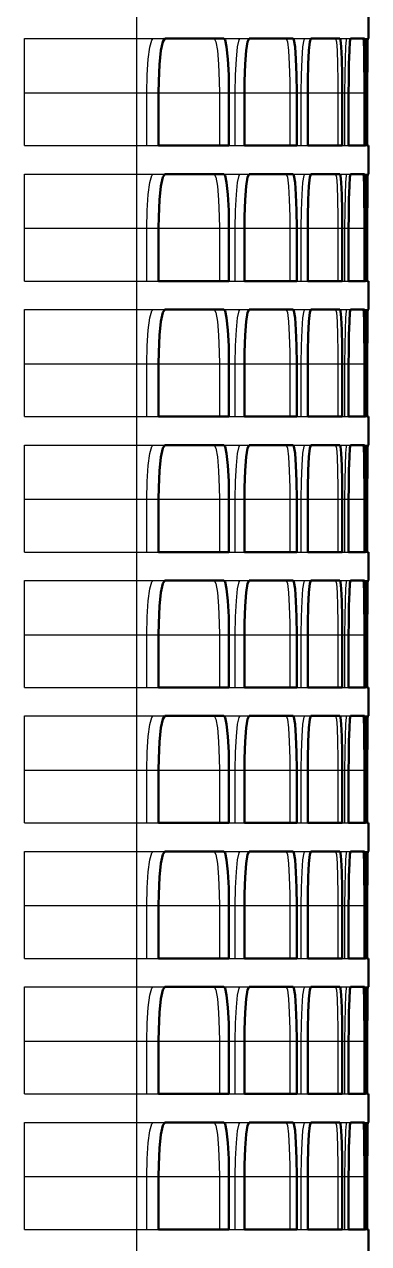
# Model space of a CAD drawing. Header units: inches. Extents: x -0.3 to 35.5, y 0 to 36.6.
# Drawn here: x 34 to 35.27, y 4.803 to 9.302 of the extents above; entities that cross this region are included whole.
import ezdxf

# ---------------------------------------------------------------- set-up
doc = ezdxf.new("R2010")
doc.units = ezdxf.units.IN
doc.header["$MEASUREMENT"] = 0
doc.linetypes.add('Dashed', pattern=[2, 1, -1])
for name, color, linetype, lineweight in [('AM_0', 7, 'Continuous', 50), ('AM_4', 3, 'Continuous', 25), ('AM_9', 6, 'Dashed', 25)]:
    doc.layers.add(name, color=color, linetype=linetype, lineweight=lineweight)

msp = doc.modelspace()

# ---------------------------------------------------------------- linework, layer by layer
at = {"layer": 'AM_0'}
for p, q in [((35.27, 9.355), (35.27, 9.25)), ((34.7361, 9.25), (34.5177, 9.25)), ((34.9915, 9.25), (34.829, 9.25)), ((35.1644, 9.25), (35.0573, 9.25)), ((35.255, 9.25), (35.2032, 9.25)), ((35.27, 9.25), (35.2669, 9.25)), ((34.495, 9.05), (34.495, 8.855)), ((34.7549, 8.855), (34.7549, 9.05)), ((34.8116, 9.05), (34.8116, 8.855)), ((35.0051, 8.855), (35.0051, 9.05)), ((35.0452, 9.05), (35.0452, 8.855)), ((35.1727, 8.855), (35.1727, 9.05)), ((35.1963, 9.05), (35.1963, 8.855)), ((35.258, 8.855), (35.258, 9.05)), ((35.2652, 9.05), (35.2652, 8.855)), ((34.495, 8.855), (34.7549, 8.855)), ((34.8116, 8.855), (35.0051, 8.855)), ((35.0452, 8.855), (35.1727, 8.855)), ((35.1963, 8.855), (35.258, 8.855)), ((35.2652, 8.855), (35.27, 8.855)), ((35.27, 8.855), (35.27, 8.75)), ((34.7361, 8.75), (34.5177, 8.75)), ((34.9915, 8.75), (34.829, 8.75)), ((35.1644, 8.75), (35.0573, 8.75)), ((35.255, 8.75), (35.2032, 8.75)), ((35.27, 8.75), (35.2669, 8.75)), ((34.495, 8.55), (34.495, 8.355)), ((34.7549, 8.355), (34.7549, 8.55)), ((34.8116, 8.55), (34.8116, 8.355)), ((35.0051, 8.355), (35.0051, 8.55)), ((35.0452, 8.55), (35.0452, 8.355)), ((35.1727, 8.355), (35.1727, 8.55)), ((35.1963, 8.55), (35.1963, 8.355)), ((35.258, 8.355), (35.258, 8.55)), ((35.2652, 8.55), (35.2652, 8.355)), ((34.495, 8.355), (34.7549, 8.355)), ((34.8116, 8.355), (35.0051, 8.355)), ((35.0452, 8.355), (35.1727, 8.355)), ((35.1963, 8.355), (35.258, 8.355)), ((35.2652, 8.355), (35.27, 8.355)), ((35.27, 8.355), (35.27, 8.25)), ((34.7361, 8.25), (34.5177, 8.25)), ((34.9915, 8.25), (34.829, 8.25)), ((35.1644, 8.25), (35.0573, 8.25)), ((35.255, 8.25), (35.2032, 8.25)), ((35.27, 8.25), (35.2669, 8.25)), ((34.495, 8.05), (34.495, 7.855)), ((34.7549, 7.855), (34.7549, 8.05)), ((34.8116, 8.05), (34.8116, 7.855)), ((35.0051, 7.855), (35.0051, 8.05)), ((35.0452, 8.05), (35.0452, 7.855)), ((35.1727, 7.855), (35.1727, 8.05)), ((35.1963, 8.05), (35.1963, 7.855)), ((35.258, 7.855), (35.258, 8.05)), ((35.2652, 8.05), (35.2652, 7.855)), ((34.495, 7.855), (34.7549, 7.855)), ((34.8116, 7.855), (35.0051, 7.855)), ((35.0452, 7.855), (35.1727, 7.855)), ((35.1963, 7.855), (35.258, 7.855)), ((35.2652, 7.855), (35.27, 7.855)), ((35.27, 7.855), (35.27, 7.75)), ((34.7361, 7.75), (34.5177, 7.75)), ((34.9915, 7.75), (34.829, 7.75)), ((35.1644, 7.75), (35.0573, 7.75)), ((35.255, 7.75), (35.2032, 7.75)), ((35.27, 7.75), (35.2669, 7.75)), ((34.495, 7.55), (34.495, 7.355)), ((34.7549, 7.355), (34.7549, 7.55)), ((34.8116, 7.55), (34.8116, 7.355)), ((35.0051, 7.355), (35.0051, 7.55)), ((35.0452, 7.55), (35.0452, 7.355)), ((35.1727, 7.355), (35.1727, 7.55)), ((35.1963, 7.55), (35.1963, 7.355)), ((35.258, 7.355), (35.258, 7.55)), ((35.2652, 7.55), (35.2652, 7.355)), ((34.495, 7.355), (34.7549, 7.355)), ((34.8116, 7.355), (35.0051, 7.355)), ((35.0452, 7.355), (35.1727, 7.355)), ((35.1963, 7.355), (35.258, 7.355)), ((35.2652, 7.355), (35.27, 7.355)), ((35.27, 7.355), (35.27, 7.25)), ((34.7361, 7.25), (34.5177, 7.25)), ((34.9915, 7.25), (34.829, 7.25)), ((35.1644, 7.25), (35.0573, 7.25)), ((35.255, 7.25), (35.2032, 7.25)), ((35.27, 7.25), (35.2669, 7.25)), ((34.495, 7.05), (34.495, 6.855)), ((34.7549, 6.855), (34.7549, 7.05)), ((34.8116, 7.05), (34.8116, 6.855)), ((35.0051, 6.855), (35.0051, 7.05)), ((35.0452, 7.05), (35.0452, 6.855)), ((35.1727, 6.855), (35.1727, 7.05)), ((35.1963, 7.05), (35.1963, 6.855)), ((35.258, 6.855), (35.258, 7.05)), ((35.2652, 7.05), (35.2652, 6.855)), ((34.495, 6.855), (34.7549, 6.855)), ((34.8116, 6.855), (35.0051, 6.855)), ((35.0452, 6.855), (35.1727, 6.855)), ((35.1963, 6.855), (35.258, 6.855)), ((35.2652, 6.855), (35.27, 6.855)), ((35.27, 6.855), (35.27, 6.75)), ((34.7361, 6.75), (34.5177, 6.75)), ((34.9915, 6.75), (34.829, 6.75)), ((35.1644, 6.75), (35.0573, 6.75)), ((35.255, 6.75), (35.2032, 6.75)), ((35.27, 6.75), (35.2669, 6.75)), ((34.495, 6.55), (34.495, 6.355)), ((34.7549, 6.355), (34.7549, 6.55)), ((34.8116, 6.55), (34.8116, 6.355)), ((35.0051, 6.355), (35.0051, 6.55)), ((35.0452, 6.55), (35.0452, 6.355)), ((35.1727, 6.355), (35.1727, 6.55)), ((35.1963, 6.55), (35.1963, 6.355)), ((35.258, 6.355), (35.258, 6.55)), ((35.2652, 6.55), (35.2652, 6.355)), ((34.495, 6.355), (34.7549, 6.355)), ((34.8116, 6.355), (35.0051, 6.355)), ((35.0452, 6.355), (35.1727, 6.355)), ((35.1963, 6.355), (35.258, 6.355)), ((35.2652, 6.355), (35.27, 6.355)), ((35.27, 6.355), (35.27, 6.25)), ((34.7361, 6.25), (34.5177, 6.25)), ((34.9915, 6.25), (34.829, 6.25)), ((35.1644, 6.25), (35.0573, 6.25)), ((35.255, 6.25), (35.2032, 6.25)), ((35.27, 6.25), (35.2669, 6.25)), ((34.495, 6.05), (34.495, 5.855)), ((34.7549, 5.855), (34.7549, 6.05)), ((34.8116, 6.05), (34.8116, 5.855)), ((35.0051, 5.855), (35.0051, 6.05)), ((35.0452, 6.05), (35.0452, 5.855)), ((35.1727, 5.855), (35.1727, 6.05)), ((35.1963, 6.05), (35.1963, 5.855)), ((35.258, 5.855), (35.258, 6.05)), ((35.2652, 6.05), (35.2652, 5.855)), ((34.495, 5.855), (34.7549, 5.855)), ((34.8116, 5.855), (35.0051, 5.855)), ((35.0452, 5.855), (35.1727, 5.855)), ((35.1963, 5.855), (35.258, 5.855)), ((35.2652, 5.855), (35.27, 5.855)), ((35.27, 5.855), (35.27, 5.75)), ((34.7361, 5.75), (34.5177, 5.75)), ((34.9915, 5.75), (34.829, 5.75)), ((35.1644, 5.75), (35.0573, 5.75)), ((35.255, 5.75), (35.2032, 5.75)), ((35.27, 5.75), (35.2669, 5.75)), ((34.495, 5.55), (34.495, 5.355)), ((34.7549, 5.355), (34.7549, 5.55)), ((34.8116, 5.55), (34.8116, 5.355)), ((35.0051, 5.355), (35.0051, 5.55)), ((35.0452, 5.55), (35.0452, 5.355)), ((35.1727, 5.355), (35.1727, 5.55)), ((35.1963, 5.55), (35.1963, 5.355)), ((35.258, 5.355), (35.258, 5.55)), ((35.2652, 5.55), (35.2652, 5.355)), ((34.495, 5.355), (34.7549, 5.355)), ((34.8116, 5.355), (35.0051, 5.355)), ((35.0452, 5.355), (35.1727, 5.355)), ((35.1963, 5.355), (35.258, 5.355)), ((35.2652, 5.355), (35.27, 5.355)), ((35.27, 5.355), (35.27, 5.25)), ((34.7361, 5.25), (34.5177, 5.25)), ((34.9915, 5.25), (34.829, 5.25)), ((35.1644, 5.25), (35.0573, 5.25)), ((35.255, 5.25), (35.2032, 5.25)), ((35.27, 5.25), (35.2669, 5.25)), ((34.495, 5.05), (34.495, 4.855)), ((34.7549, 4.855), (34.7549, 5.05)), ((34.8116, 5.05), (34.8116, 4.855)), ((35.0051, 4.855), (35.0051, 5.05)), ((35.0452, 5.05), (35.0452, 4.855)), ((35.1727, 4.855), (35.1727, 5.05)), ((35.1963, 5.05), (35.1963, 4.855)), ((35.258, 4.855), (35.258, 5.05)), ((35.2652, 5.05), (35.2652, 4.855)), ((34.495, 4.855), (34.7549, 4.855)), ((34.8116, 4.855), (35.0051, 4.855)), ((35.0452, 4.855), (35.1727, 4.855)), ((35.1963, 4.855), (35.258, 4.855)), ((35.2652, 4.855), (35.27, 4.855)), ((35.27, 4.855), (35.27, 4.75))]:
    msp.add_line(p, q, dxfattribs=at)
for points in [[(34.5177, 9.25), (34.5102, 9.2386), (34.5035, 9.2057), (34.4984, 9.155), (34.4955, 9.0927), (34.495, 9.05)], [(34.7549, 9.05), (34.7538, 9.116), (34.7508, 9.1745), (34.7461, 9.2192), (34.7403, 9.2449), (34.7361, 9.25)], [(34.829, 9.25), (34.8232, 9.2387), (34.8181, 9.2059), (34.8142, 9.1554), (34.812, 9.0932), (34.8116, 9.05)], [(35.0051, 9.05), (35.0043, 9.1161), (35.0021, 9.1747), (34.9988, 9.2194), (34.9946, 9.245), (34.9915, 9.25)], [(35.0573, 9.25), (35.0533, 9.2387), (35.0498, 9.206), (35.047, 9.1557), (35.0455, 9.0936), (35.0452, 9.05)], [(35.1727, 9.05), (35.1722, 9.1162), (35.1709, 9.1749), (35.1688, 9.2195), (35.1662, 9.2451), (35.1644, 9.25)], [(35.2032, 9.25), (35.2009, 9.2387), (35.1989, 9.2061), (35.1974, 9.1559), (35.1965, 9.0938), (35.1963, 9.05)], [(35.258, 9.05), (35.2579, 9.1162), (35.2574, 9.1749), (35.2567, 9.2196), (35.2557, 9.2451), (35.255, 9.25)], [(35.2669, 9.25), (35.2664, 9.2387), (35.2659, 9.2062), (35.2655, 9.156), (35.2653, 9.0939), (35.2652, 9.05)], [(34.5177, 8.75), (34.5102, 8.7386), (34.5035, 8.7057), (34.4984, 8.655), (34.4955, 8.5927), (34.495, 8.55)], [(34.7549, 8.55), (34.7538, 8.616), (34.7508, 8.6745), (34.7461, 8.7192), (34.7403, 8.7449), (34.7361, 8.75)], [(34.829, 8.75), (34.8232, 8.7387), (34.8181, 8.7059), (34.8142, 8.6554), (34.812, 8.5932), (34.8116, 8.55)], [(35.0051, 8.55), (35.0043, 8.6161), (35.0021, 8.6747), (34.9988, 8.7194), (34.9946, 8.745), (34.9915, 8.75)], [(35.0573, 8.75), (35.0533, 8.7387), (35.0498, 8.706), (35.047, 8.6557), (35.0455, 8.5936), (35.0452, 8.55)], [(35.1727, 8.55), (35.1722, 8.6162), (35.1709, 8.6749), (35.1688, 8.7195), (35.1662, 8.7451), (35.1644, 8.75)], [(35.2032, 8.75), (35.2009, 8.7387), (35.1989, 8.7061), (35.1974, 8.6559), (35.1965, 8.5938), (35.1963, 8.55)], [(35.258, 8.55), (35.2579, 8.6162), (35.2574, 8.6749), (35.2567, 8.7196), (35.2557, 8.7451), (35.255, 8.75)], [(35.2669, 8.75), (35.2664, 8.7387), (35.2659, 8.7062), (35.2655, 8.656), (35.2653, 8.5939), (35.2652, 8.55)], [(34.5177, 8.25), (34.5102, 8.2386), (34.5035, 8.2057), (34.4984, 8.155), (34.4955, 8.0927), (34.495, 8.05)], [(34.7549, 8.05), (34.7538, 8.116), (34.7508, 8.1745), (34.7461, 8.2192), (34.7403, 8.2449), (34.7361, 8.25)], [(34.829, 8.25), (34.8232, 8.2387), (34.8181, 8.2059), (34.8142, 8.1554), (34.812, 8.0932), (34.8116, 8.05)], [(35.0051, 8.05), (35.0043, 8.1161), (35.0021, 8.1747), (34.9988, 8.2194), (34.9946, 8.245), (34.9915, 8.25)], [(35.0573, 8.25), (35.0533, 8.2387), (35.0498, 8.206), (35.047, 8.1557), (35.0455, 8.0936), (35.0452, 8.05)], [(35.1727, 8.05), (35.1722, 8.1162), (35.1709, 8.1749), (35.1688, 8.2195), (35.1662, 8.2451), (35.1644, 8.25)], [(35.2032, 8.25), (35.2009, 8.2387), (35.1989, 8.2061), (35.1974, 8.1559), (35.1965, 8.0938), (35.1963, 8.05)], [(35.258, 8.05), (35.2579, 8.1162), (35.2574, 8.1749), (35.2567, 8.2196), (35.2557, 8.2451), (35.255, 8.25)], [(35.2669, 8.25), (35.2664, 8.2387), (35.2659, 8.2062), (35.2655, 8.156), (35.2653, 8.0939), (35.2652, 8.05)], [(34.5177, 7.75), (34.5102, 7.7386), (34.5035, 7.7057), (34.4984, 7.655), (34.4955, 7.5927), (34.495, 7.55)], [(34.7549, 7.55), (34.7538, 7.616), (34.7508, 7.6745), (34.7461, 7.7192), (34.7403, 7.7449), (34.7361, 7.75)], [(34.829, 7.75), (34.8232, 7.7387), (34.8181, 7.7059), (34.8142, 7.6554), (34.812, 7.5932), (34.8116, 7.55)], [(35.0051, 7.55), (35.0043, 7.6161), (35.0021, 7.6747), (34.9988, 7.7194), (34.9946, 7.745), (34.9915, 7.75)], [(35.0573, 7.75), (35.0533, 7.7387), (35.0498, 7.706), (35.047, 7.6557), (35.0455, 7.5936), (35.0452, 7.55)], [(35.1727, 7.55), (35.1722, 7.6162), (35.1709, 7.6749), (35.1688, 7.7195), (35.1662, 7.7451), (35.1644, 7.75)], [(35.2032, 7.75), (35.2009, 7.7387), (35.1989, 7.7061), (35.1974, 7.6559), (35.1965, 7.5938), (35.1963, 7.55)], [(35.258, 7.55), (35.2579, 7.6162), (35.2574, 7.6749), (35.2567, 7.7196), (35.2557, 7.7451), (35.255, 7.75)], [(35.2669, 7.75), (35.2664, 7.7387), (35.2659, 7.7062), (35.2655, 7.656), (35.2653, 7.5939), (35.2652, 7.55)], [(34.5177, 7.25), (34.5102, 7.2386), (34.5035, 7.2057), (34.4984, 7.155), (34.4955, 7.0927), (34.495, 7.05)], [(34.7549, 7.05), (34.7538, 7.116), (34.7508, 7.1745), (34.7461, 7.2192), (34.7403, 7.2449), (34.7361, 7.25)], [(34.829, 7.25), (34.8232, 7.2387), (34.8181, 7.2059), (34.8142, 7.1554), (34.812, 7.0932), (34.8116, 7.05)], [(35.0051, 7.05), (35.0043, 7.1161), (35.0021, 7.1747), (34.9988, 7.2194), (34.9946, 7.245), (34.9915, 7.25)], [(35.0573, 7.25), (35.0533, 7.2387), (35.0498, 7.206), (35.047, 7.1557), (35.0455, 7.0936), (35.0452, 7.05)], [(35.1727, 7.05), (35.1722, 7.1162), (35.1709, 7.1749), (35.1688, 7.2195), (35.1662, 7.2451), (35.1644, 7.25)], [(35.2032, 7.25), (35.2009, 7.2387), (35.1989, 7.2061), (35.1974, 7.1559), (35.1965, 7.0938), (35.1963, 7.05)], [(35.258, 7.05), (35.2579, 7.1162), (35.2574, 7.1749), (35.2567, 7.2196), (35.2557, 7.2451), (35.255, 7.25)], [(35.2669, 7.25), (35.2664, 7.2387), (35.2659, 7.2062), (35.2655, 7.156), (35.2653, 7.0939), (35.2652, 7.05)], [(34.5177, 6.75), (34.5102, 6.7386), (34.5035, 6.7057), (34.4984, 6.655), (34.4955, 6.5927), (34.495, 6.55)], [(34.7549, 6.55), (34.7538, 6.616), (34.7508, 6.6745), (34.7461, 6.7192), (34.7403, 6.7449), (34.7361, 6.75)], [(34.829, 6.75), (34.8232, 6.7387), (34.8181, 6.7059), (34.8142, 6.6554), (34.812, 6.5932), (34.8116, 6.55)], [(35.0051, 6.55), (35.0043, 6.6161), (35.0021, 6.6747), (34.9988, 6.7194), (34.9946, 6.745), (34.9915, 6.75)], [(35.0573, 6.75), (35.0533, 6.7387), (35.0498, 6.706), (35.047, 6.6557), (35.0455, 6.5936), (35.0452, 6.55)], [(35.1727, 6.55), (35.1722, 6.6162), (35.1709, 6.6749), (35.1688, 6.7195), (35.1662, 6.7451), (35.1644, 6.75)], [(35.2032, 6.75), (35.2009, 6.7387), (35.1989, 6.7061), (35.1974, 6.6559), (35.1965, 6.5938), (35.1963, 6.55)], [(35.258, 6.55), (35.2579, 6.6162), (35.2574, 6.6749), (35.2567, 6.7196), (35.2557, 6.7451), (35.255, 6.75)], [(35.2669, 6.75), (35.2664, 6.7387), (35.2659, 6.7062), (35.2655, 6.656), (35.2653, 6.5939), (35.2652, 6.55)], [(34.5177, 6.25), (34.5102, 6.2386), (34.5035, 6.2057), (34.4984, 6.155), (34.4955, 6.0927), (34.495, 6.05)], [(34.7549, 6.05), (34.7538, 6.116), (34.7508, 6.1745), (34.7461, 6.2192), (34.7403, 6.2449), (34.7361, 6.25)], [(34.829, 6.25), (34.8232, 6.2387), (34.8181, 6.2059), (34.8142, 6.1554), (34.812, 6.0932), (34.8116, 6.05)], [(35.0051, 6.05), (35.0043, 6.1161), (35.0021, 6.1747), (34.9988, 6.2194), (34.9946, 6.245), (34.9915, 6.25)], [(35.0573, 6.25), (35.0533, 6.2387), (35.0498, 6.206), (35.047, 6.1557), (35.0455, 6.0936), (35.0452, 6.05)], [(35.1727, 6.05), (35.1722, 6.1162), (35.1709, 6.1749), (35.1688, 6.2195), (35.1662, 6.2451), (35.1644, 6.25)], [(35.2032, 6.25), (35.2009, 6.2387), (35.1989, 6.2061), (35.1974, 6.1559), (35.1965, 6.0938), (35.1963, 6.05)], [(35.258, 6.05), (35.2579, 6.1162), (35.2574, 6.1749), (35.2567, 6.2196), (35.2557, 6.2451), (35.255, 6.25)], [(35.2669, 6.25), (35.2664, 6.2387), (35.2659, 6.2062), (35.2655, 6.156), (35.2653, 6.0939), (35.2652, 6.05)], [(34.5177, 5.75), (34.5102, 5.7386), (34.5035, 5.7057), (34.4984, 5.655), (34.4955, 5.5927), (34.495, 5.55)], [(34.7549, 5.55), (34.7538, 5.616), (34.7508, 5.6745), (34.7461, 5.7192), (34.7403, 5.7449), (34.7361, 5.75)], [(34.829, 5.75), (34.8232, 5.7387), (34.8181, 5.7059), (34.8142, 5.6554), (34.812, 5.5932), (34.8116, 5.55)], [(35.0051, 5.55), (35.0043, 5.6161), (35.0021, 5.6747), (34.9988, 5.7194), (34.9946, 5.745), (34.9915, 5.75)], [(35.0573, 5.75), (35.0533, 5.7387), (35.0498, 5.706), (35.047, 5.6557), (35.0455, 5.5936), (35.0452, 5.55)], [(35.1727, 5.55), (35.1722, 5.6162), (35.1709, 5.6749), (35.1688, 5.7195), (35.1662, 5.7451), (35.1644, 5.75)], [(35.2032, 5.75), (35.2009, 5.7387), (35.1989, 5.7061), (35.1974, 5.6559), (35.1965, 5.5938), (35.1963, 5.55)], [(35.258, 5.55), (35.2579, 5.6162), (35.2574, 5.6749), (35.2567, 5.7196), (35.2557, 5.7451), (35.255, 5.75)], [(35.2669, 5.75), (35.2664, 5.7387), (35.2659, 5.7062), (35.2655, 5.656), (35.2653, 5.5939), (35.2652, 5.55)], [(34.5177, 5.25), (34.5102, 5.2386), (34.5035, 5.2057), (34.4984, 5.155), (34.4955, 5.0927), (34.495, 5.05)], [(34.7549, 5.05), (34.7538, 5.116), (34.7508, 5.1745), (34.7461, 5.2192), (34.7403, 5.2449), (34.7361, 5.25)], [(34.829, 5.25), (34.8232, 5.2387), (34.8181, 5.2059), (34.8142, 5.1554), (34.812, 5.0932), (34.8116, 5.05)], [(35.0051, 5.05), (35.0043, 5.1161), (35.0021, 5.1747), (34.9988, 5.2194), (34.9946, 5.245), (34.9915, 5.25)], [(35.0573, 5.25), (35.0533, 5.2387), (35.0498, 5.206), (35.047, 5.1557), (35.0455, 5.0936), (35.0452, 5.05)], [(35.1727, 5.05), (35.1722, 5.1162), (35.1709, 5.1749), (35.1688, 5.2195), (35.1662, 5.2451), (35.1644, 5.25)], [(35.2032, 5.25), (35.2009, 5.2387), (35.1989, 5.2061), (35.1974, 5.1559), (35.1965, 5.0938), (35.1963, 5.05)], [(35.258, 5.05), (35.2579, 5.1162), (35.2574, 5.1749), (35.2567, 5.2196), (35.2557, 5.2451), (35.255, 5.25)], [(35.2669, 5.25), (35.2664, 5.2387), (35.2659, 5.2062), (35.2655, 5.156), (35.2653, 5.0939), (35.2652, 5.05)]]:
    msp.add_lwpolyline(points, dxfattribs=at)
at = {"layer": 'AM_4'}
for p, q in [((34.4142, 35.9), (34.4142, 1.625)), ((34.495, 9.05), (34.7549, 9.05)), ((34.8116, 9.05), (35.0051, 9.05)), ((35.0452, 9.05), (35.1727, 9.05)), ((35.1963, 9.05), (35.258, 9.05)), ((34.495, 8.55), (34.7549, 8.55)), ((34.8116, 8.55), (35.0051, 8.55)), ((35.0452, 8.55), (35.1727, 8.55)), ((35.1963, 8.55), (35.258, 8.55)), ((34.495, 8.05), (34.7549, 8.05)), ((34.8116, 8.05), (35.0051, 8.05)), ((35.0452, 8.05), (35.1727, 8.05)), ((35.1963, 8.05), (35.258, 8.05)), ((34.495, 7.55), (34.7549, 7.55)), ((34.8116, 7.55), (35.0051, 7.55)), ((35.0452, 7.55), (35.1727, 7.55)), ((35.1963, 7.55), (35.258, 7.55)), ((34.495, 7.05), (34.7549, 7.05)), ((34.8116, 7.05), (35.0051, 7.05)), ((35.0452, 7.05), (35.1727, 7.05)), ((35.1963, 7.05), (35.258, 7.05)), ((34.495, 6.55), (34.7549, 6.55)), ((34.8116, 6.55), (35.0051, 6.55)), ((35.0452, 6.55), (35.1727, 6.55)), ((35.1963, 6.55), (35.258, 6.55)), ((34.495, 6.05), (34.7549, 6.05)), ((34.8116, 6.05), (35.0051, 6.05)), ((35.0452, 6.05), (35.1727, 6.05)), ((35.1963, 6.05), (35.258, 6.05)), ((34.495, 5.55), (34.7549, 5.55)), ((34.8116, 5.55), (35.0051, 5.55)), ((35.0452, 5.55), (35.1727, 5.55)), ((35.1963, 5.55), (35.258, 5.55)), ((34.495, 5.05), (34.7549, 5.05)), ((34.8116, 5.05), (35.0051, 5.05)), ((35.0452, 5.05), (35.1727, 5.05)), ((35.1963, 5.05), (35.258, 5.05))]:
    msp.add_line(p, q, dxfattribs=at)
at = {"layer": 'AM_9'}
for p, q in [((34, 8.855), (34, 9.25)), ((34, 9.25), (34.5177, 9.25)), ((34.7361, 9.25), (34.829, 9.25)), ((34.9915, 9.25), (35.0573, 9.25)), ((35.1644, 9.25), (35.2032, 9.25)), ((35.255, 9.25), (35.2669, 9.25)), ((34, 9.05), (34.495, 9.05)), ((34.4517, 8.855), (34.4517, 9.05)), ((34.7196, 9.05), (34.7196, 8.855)), ((34.7549, 9.05), (34.8116, 9.05)), ((34.7782, 8.855), (34.7782, 9.05)), ((34.9796, 9.05), (34.9796, 8.855)), ((35.0051, 9.05), (35.0452, 9.05)), ((35.0217, 8.855), (35.0217, 9.05)), ((35.157, 9.05), (35.157, 8.855)), ((35.1727, 9.05), (35.1963, 9.05)), ((35.1826, 8.855), (35.1826, 9.05)), ((35.2522, 9.05), (35.2522, 8.855)), ((35.258, 9.05), (35.2652, 9.05)), ((35.2613, 8.855), (35.2613, 9.05)), ((34, 8.855), (34.495, 8.855)), ((34.7549, 8.855), (34.8116, 8.855)), ((35.0051, 8.855), (35.0452, 8.855)), ((35.1727, 8.855), (35.1963, 8.855)), ((35.258, 8.855), (35.2652, 8.855)), ((34, 8.355), (34, 8.75)), ((34, 8.75), (34.5177, 8.75)), ((34.7361, 8.75), (34.829, 8.75)), ((34.9915, 8.75), (35.0573, 8.75)), ((35.1644, 8.75), (35.2032, 8.75)), ((35.255, 8.75), (35.2669, 8.75)), ((34, 8.55), (34.495, 8.55)), ((34.4517, 8.355), (34.4517, 8.55)), ((34.7196, 8.55), (34.7196, 8.355)), ((34.7549, 8.55), (34.8116, 8.55)), ((34.7782, 8.355), (34.7782, 8.55)), ((34.9796, 8.55), (34.9796, 8.355)), ((35.0051, 8.55), (35.0452, 8.55)), ((35.0217, 8.355), (35.0217, 8.55)), ((35.157, 8.55), (35.157, 8.355)), ((35.1727, 8.55), (35.1963, 8.55)), ((35.1826, 8.355), (35.1826, 8.55)), ((35.2522, 8.55), (35.2522, 8.355)), ((35.258, 8.55), (35.2652, 8.55)), ((35.2613, 8.355), (35.2613, 8.55)), ((34, 8.355), (34.495, 8.355)), ((34.7549, 8.355), (34.8116, 8.355)), ((35.0051, 8.355), (35.0452, 8.355)), ((35.1727, 8.355), (35.1963, 8.355)), ((35.258, 8.355), (35.2652, 8.355)), ((34, 7.855), (34, 8.25)), ((34, 8.25), (34.5177, 8.25)), ((34.7361, 8.25), (34.829, 8.25)), ((34.9915, 8.25), (35.0573, 8.25)), ((35.1644, 8.25), (35.2032, 8.25)), ((35.255, 8.25), (35.2669, 8.25)), ((34, 8.05), (34.495, 8.05)), ((34.4517, 7.855), (34.4517, 8.05)), ((34.7196, 8.05), (34.7196, 7.855)), ((34.7549, 8.05), (34.8116, 8.05)), ((34.7782, 7.855), (34.7782, 8.05)), ((34.9796, 8.05), (34.9796, 7.855)), ((35.0051, 8.05), (35.0452, 8.05)), ((35.0217, 7.855), (35.0217, 8.05)), ((35.157, 8.05), (35.157, 7.855)), ((35.1727, 8.05), (35.1963, 8.05)), ((35.1826, 7.855), (35.1826, 8.05)), ((35.2522, 8.05), (35.2522, 7.855)), ((35.258, 8.05), (35.2652, 8.05)), ((35.2613, 7.855), (35.2613, 8.05)), ((34, 7.855), (34.495, 7.855)), ((34.7549, 7.855), (34.8116, 7.855)), ((35.0051, 7.855), (35.0452, 7.855)), ((35.1727, 7.855), (35.1963, 7.855)), ((35.258, 7.855), (35.2652, 7.855)), ((34, 7.355), (34, 7.75)), ((34, 7.75), (34.5177, 7.75)), ((34.7361, 7.75), (34.829, 7.75)), ((34.9915, 7.75), (35.0573, 7.75)), ((35.1644, 7.75), (35.2032, 7.75)), ((35.255, 7.75), (35.2669, 7.75)), ((34, 7.55), (34.495, 7.55)), ((34.4517, 7.355), (34.4517, 7.55)), ((34.7196, 7.55), (34.7196, 7.355)), ((34.7549, 7.55), (34.8116, 7.55)), ((34.7782, 7.355), (34.7782, 7.55)), ((34.9796, 7.55), (34.9796, 7.355)), ((35.0051, 7.55), (35.0452, 7.55)), ((35.0217, 7.355), (35.0217, 7.55)), ((35.157, 7.55), (35.157, 7.355)), ((35.1727, 7.55), (35.1963, 7.55)), ((35.1826, 7.355), (35.1826, 7.55)), ((35.2522, 7.55), (35.2522, 7.355)), ((35.258, 7.55), (35.2652, 7.55)), ((35.2613, 7.355), (35.2613, 7.55)), ((34, 7.355), (34.495, 7.355)), ((34.7549, 7.355), (34.8116, 7.355)), ((35.0051, 7.355), (35.0452, 7.355)), ((35.1727, 7.355), (35.1963, 7.355)), ((35.258, 7.355), (35.2652, 7.355)), ((34, 6.855), (34, 7.25)), ((34, 7.25), (34.5177, 7.25)), ((34.7361, 7.25), (34.829, 7.25)), ((34.9915, 7.25), (35.0573, 7.25)), ((35.1644, 7.25), (35.2032, 7.25)), ((35.255, 7.25), (35.2669, 7.25)), ((34, 7.05), (34.495, 7.05)), ((34.4517, 6.855), (34.4517, 7.05)), ((34.7196, 7.05), (34.7196, 6.855)), ((34.7549, 7.05), (34.8116, 7.05)), ((34.7782, 6.855), (34.7782, 7.05)), ((34.9796, 7.05), (34.9796, 6.855)), ((35.0051, 7.05), (35.0452, 7.05)), ((35.0217, 6.855), (35.0217, 7.05)), ((35.157, 7.05), (35.157, 6.855)), ((35.1727, 7.05), (35.1963, 7.05)), ((35.1826, 6.855), (35.1826, 7.05)), ((35.2522, 7.05), (35.2522, 6.855)), ((35.258, 7.05), (35.2652, 7.05)), ((35.2613, 6.855), (35.2613, 7.05)), ((34, 6.855), (34.495, 6.855)), ((34.7549, 6.855), (34.8116, 6.855)), ((35.0051, 6.855), (35.0452, 6.855)), ((35.1727, 6.855), (35.1963, 6.855)), ((35.258, 6.855), (35.2652, 6.855)), ((34, 6.355), (34, 6.75)), ((34, 6.75), (34.5177, 6.75)), ((34.7361, 6.75), (34.829, 6.75)), ((34.9915, 6.75), (35.0573, 6.75)), ((35.1644, 6.75), (35.2032, 6.75)), ((35.255, 6.75), (35.2669, 6.75)), ((34, 6.55), (34.495, 6.55)), ((34.4517, 6.355), (34.4517, 6.55)), ((34.7196, 6.55), (34.7196, 6.355)), ((34.7549, 6.55), (34.8116, 6.55)), ((34.7782, 6.355), (34.7782, 6.55)), ((34.9796, 6.55), (34.9796, 6.355)), ((35.0051, 6.55), (35.0452, 6.55)), ((35.0217, 6.355), (35.0217, 6.55)), ((35.157, 6.55), (35.157, 6.355)), ((35.1727, 6.55), (35.1963, 6.55)), ((35.1826, 6.355), (35.1826, 6.55)), ((35.2522, 6.55), (35.2522, 6.355)), ((35.258, 6.55), (35.2652, 6.55)), ((35.2613, 6.355), (35.2613, 6.55)), ((34, 6.355), (34.495, 6.355)), ((34.7549, 6.355), (34.8116, 6.355)), ((35.0051, 6.355), (35.0452, 6.355)), ((35.1727, 6.355), (35.1963, 6.355)), ((35.258, 6.355), (35.2652, 6.355)), ((34, 5.855), (34, 6.25)), ((34, 6.25), (34.5177, 6.25)), ((34.7361, 6.25), (34.829, 6.25)), ((34.9915, 6.25), (35.0573, 6.25)), ((35.1644, 6.25), (35.2032, 6.25)), ((35.255, 6.25), (35.2669, 6.25)), ((34, 6.05), (34.495, 6.05)), ((34.4517, 5.855), (34.4517, 6.05)), ((34.7196, 6.05), (34.7196, 5.855)), ((34.7549, 6.05), (34.8116, 6.05)), ((34.7782, 5.855), (34.7782, 6.05)), ((34.9796, 6.05), (34.9796, 5.855)), ((35.0051, 6.05), (35.0452, 6.05)), ((35.0217, 5.855), (35.0217, 6.05)), ((35.157, 6.05), (35.157, 5.855)), ((35.1727, 6.05), (35.1963, 6.05)), ((35.1826, 5.855), (35.1826, 6.05)), ((35.2522, 6.05), (35.2522, 5.855)), ((35.258, 6.05), (35.2652, 6.05)), ((35.2613, 5.855), (35.2613, 6.05)), ((34, 5.855), (34.495, 5.855)), ((34.7549, 5.855), (34.8116, 5.855)), ((35.0051, 5.855), (35.0452, 5.855)), ((35.1727, 5.855), (35.1963, 5.855)), ((35.258, 5.855), (35.2652, 5.855)), ((34, 5.355), (34, 5.75)), ((34, 5.75), (34.5177, 5.75)), ((34.7361, 5.75), (34.829, 5.75)), ((34.9915, 5.75), (35.0573, 5.75)), ((35.1644, 5.75), (35.2032, 5.75)), ((35.255, 5.75), (35.2669, 5.75)), ((34, 5.55), (34.495, 5.55)), ((34.4517, 5.355), (34.4517, 5.55)), ((34.7196, 5.55), (34.7196, 5.355)), ((34.7549, 5.55), (34.8116, 5.55)), ((34.7782, 5.355), (34.7782, 5.55)), ((34.9796, 5.55), (34.9796, 5.355)), ((35.0051, 5.55), (35.0452, 5.55)), ((35.0217, 5.355), (35.0217, 5.55)), ((35.157, 5.55), (35.157, 5.355)), ((35.1727, 5.55), (35.1963, 5.55)), ((35.1826, 5.355), (35.1826, 5.55)), ((35.2522, 5.55), (35.2522, 5.355)), ((35.258, 5.55), (35.2652, 5.55)), ((35.2613, 5.355), (35.2613, 5.55)), ((34, 5.355), (34.495, 5.355)), ((34.7549, 5.355), (34.8116, 5.355)), ((35.0051, 5.355), (35.0452, 5.355)), ((35.1727, 5.355), (35.1963, 5.355)), ((35.258, 5.355), (35.2652, 5.355)), ((34, 4.855), (34, 5.25)), ((34, 5.25), (34.5177, 5.25)), ((34.7361, 5.25), (34.829, 5.25)), ((34.9915, 5.25), (35.0573, 5.25)), ((35.1644, 5.25), (35.2032, 5.25)), ((35.255, 5.25), (35.2669, 5.25)), ((34, 5.05), (34.495, 5.05)), ((34.4517, 4.855), (34.4517, 5.05)), ((34.7196, 5.05), (34.7196, 4.855)), ((34.7549, 5.05), (34.8116, 5.05)), ((34.7782, 4.855), (34.7782, 5.05)), ((34.9796, 5.05), (34.9796, 4.855)), ((35.0051, 5.05), (35.0452, 5.05)), ((35.0217, 4.855), (35.0217, 5.05)), ((35.157, 5.05), (35.157, 4.855)), ((35.1727, 5.05), (35.1963, 5.05)), ((35.1826, 4.855), (35.1826, 5.05)), ((35.2522, 5.05), (35.2522, 4.855)), ((35.258, 5.05), (35.2652, 5.05)), ((35.2613, 4.855), (35.2613, 5.05)), ((34, 4.855), (34.495, 4.855)), ((34.7549, 4.855), (34.8116, 4.855)), ((35.0051, 4.855), (35.0452, 4.855)), ((35.1727, 4.855), (35.1963, 4.855)), ((35.258, 4.855), (35.2652, 4.855))]:
    msp.add_line(p, q, dxfattribs=at)
for points in [[(34.4517, 9.05), (34.453, 9.1159), (34.4568, 9.1743), (34.4626, 9.2189), (34.4699, 9.2448), (34.4751, 9.25)], [(34.7001, 9.25), (34.7066, 9.2386), (34.7124, 9.2058), (34.7167, 9.1553), (34.7191, 9.093), (34.7196, 9.05)], [(34.7782, 9.05), (34.7793, 9.116), (34.7822, 9.1746), (34.7867, 9.2192), (34.7923, 9.2449), (34.7963, 9.25)], [(34.9655, 9.25), (34.9702, 9.2387), (34.9744, 9.206), (34.9775, 9.1556), (34.9793, 9.0934), (34.9796, 9.05)], [(35.0217, 9.05), (35.0224, 9.1161), (35.0245, 9.1747), (35.0277, 9.2194), (35.0317, 9.245), (35.0345, 9.25)], [(35.1481, 9.25), (35.1511, 9.2387), (35.1537, 9.2061), (35.1557, 9.1559), (35.1568, 9.0937), (35.157, 9.05)], [(35.1826, 9.05), (35.1831, 9.1162), (35.1843, 9.1749), (35.1862, 9.2195), (35.1885, 9.2451), (35.1901, 9.25)], [(35.2485, 9.25), (35.2498, 9.2387), (35.2508, 9.2062), (35.2516, 9.156), (35.2521, 9.0939), (35.2522, 9.05)], [(35.2613, 9.05), (35.2615, 9.1162), (35.2619, 9.1749), (35.2624, 9.2196), (35.2631, 9.2451), (35.2636, 9.25)], [(34.4517, 8.55), (34.453, 8.6159), (34.4568, 8.6743), (34.4626, 8.7189), (34.4699, 8.7448), (34.4751, 8.75)], [(34.7001, 8.75), (34.7066, 8.7386), (34.7124, 8.7058), (34.7167, 8.6553), (34.7191, 8.593), (34.7196, 8.55)], [(34.7782, 8.55), (34.7793, 8.616), (34.7822, 8.6746), (34.7867, 8.7192), (34.7923, 8.7449), (34.7963, 8.75)], [(34.9655, 8.75), (34.9702, 8.7387), (34.9744, 8.706), (34.9775, 8.6556), (34.9793, 8.5934), (34.9796, 8.55)], [(35.0217, 8.55), (35.0224, 8.6161), (35.0245, 8.6747), (35.0277, 8.7194), (35.0317, 8.745), (35.0345, 8.75)], [(35.1481, 8.75), (35.1511, 8.7387), (35.1537, 8.7061), (35.1557, 8.6559), (35.1568, 8.5937), (35.157, 8.55)], [(35.1826, 8.55), (35.1831, 8.6162), (35.1843, 8.6749), (35.1862, 8.7195), (35.1885, 8.7451), (35.1901, 8.75)], [(35.2485, 8.75), (35.2498, 8.7387), (35.2508, 8.7062), (35.2516, 8.656), (35.2521, 8.5939), (35.2522, 8.55)], [(35.2613, 8.55), (35.2615, 8.6162), (35.2619, 8.6749), (35.2624, 8.7196), (35.2631, 8.7451), (35.2636, 8.75)], [(34.4517, 8.05), (34.453, 8.1159), (34.4568, 8.1743), (34.4626, 8.2189), (34.4699, 8.2448), (34.4751, 8.25)], [(34.7001, 8.25), (34.7066, 8.2386), (34.7124, 8.2058), (34.7167, 8.1553), (34.7191, 8.093), (34.7196, 8.05)], [(34.7782, 8.05), (34.7793, 8.116), (34.7822, 8.1746), (34.7867, 8.2192), (34.7923, 8.2449), (34.7963, 8.25)], [(34.9655, 8.25), (34.9702, 8.2387), (34.9744, 8.206), (34.9775, 8.1556), (34.9793, 8.0934), (34.9796, 8.05)], [(35.0217, 8.05), (35.0224, 8.1161), (35.0245, 8.1747), (35.0277, 8.2194), (35.0317, 8.245), (35.0345, 8.25)], [(35.1481, 8.25), (35.1511, 8.2387), (35.1537, 8.2061), (35.1557, 8.1559), (35.1568, 8.0937), (35.157, 8.05)], [(35.1826, 8.05), (35.1831, 8.1162), (35.1843, 8.1749), (35.1862, 8.2195), (35.1885, 8.2451), (35.1901, 8.25)], [(35.2485, 8.25), (35.2498, 8.2387), (35.2508, 8.2062), (35.2516, 8.156), (35.2521, 8.0939), (35.2522, 8.05)], [(35.2613, 8.05), (35.2615, 8.1162), (35.2619, 8.1749), (35.2624, 8.2196), (35.2631, 8.2451), (35.2636, 8.25)], [(34.4517, 7.55), (34.453, 7.6159), (34.4568, 7.6743), (34.4626, 7.7189), (34.4699, 7.7448), (34.4751, 7.75)], [(34.7001, 7.75), (34.7066, 7.7386), (34.7124, 7.7058), (34.7167, 7.6553), (34.7191, 7.593), (34.7196, 7.55)], [(34.7782, 7.55), (34.7793, 7.616), (34.7822, 7.6746), (34.7867, 7.7192), (34.7923, 7.7449), (34.7963, 7.75)], [(34.9655, 7.75), (34.9702, 7.7387), (34.9744, 7.706), (34.9775, 7.6556), (34.9793, 7.5934), (34.9796, 7.55)], [(35.0217, 7.55), (35.0224, 7.6161), (35.0245, 7.6747), (35.0277, 7.7194), (35.0317, 7.745), (35.0345, 7.75)], [(35.1481, 7.75), (35.1511, 7.7387), (35.1537, 7.7061), (35.1557, 7.6559), (35.1568, 7.5937), (35.157, 7.55)], [(35.1826, 7.55), (35.1831, 7.6162), (35.1843, 7.6749), (35.1862, 7.7195), (35.1885, 7.7451), (35.1901, 7.75)], [(35.2485, 7.75), (35.2498, 7.7387), (35.2508, 7.7062), (35.2516, 7.656), (35.2521, 7.5939), (35.2522, 7.55)], [(35.2613, 7.55), (35.2615, 7.6162), (35.2619, 7.6749), (35.2624, 7.7196), (35.2631, 7.7451), (35.2636, 7.75)], [(34.4517, 7.05), (34.453, 7.1159), (34.4568, 7.1743), (34.4626, 7.2189), (34.4699, 7.2448), (34.4751, 7.25)], [(34.7001, 7.25), (34.7066, 7.2386), (34.7124, 7.2058), (34.7167, 7.1553), (34.7191, 7.093), (34.7196, 7.05)], [(34.7782, 7.05), (34.7793, 7.116), (34.7822, 7.1746), (34.7867, 7.2192), (34.7923, 7.2449), (34.7963, 7.25)], [(34.9655, 7.25), (34.9702, 7.2387), (34.9744, 7.206), (34.9775, 7.1556), (34.9793, 7.0934), (34.9796, 7.05)], [(35.0217, 7.05), (35.0224, 7.1161), (35.0245, 7.1747), (35.0277, 7.2194), (35.0317, 7.245), (35.0345, 7.25)], [(35.1481, 7.25), (35.1511, 7.2387), (35.1537, 7.2061), (35.1557, 7.1559), (35.1568, 7.0937), (35.157, 7.05)], [(35.1826, 7.05), (35.1831, 7.1162), (35.1843, 7.1749), (35.1862, 7.2195), (35.1885, 7.2451), (35.1901, 7.25)], [(35.2485, 7.25), (35.2498, 7.2387), (35.2508, 7.2062), (35.2516, 7.156), (35.2521, 7.0939), (35.2522, 7.05)], [(35.2613, 7.05), (35.2615, 7.1162), (35.2619, 7.1749), (35.2624, 7.2196), (35.2631, 7.2451), (35.2636, 7.25)], [(34.4517, 6.55), (34.453, 6.6159), (34.4568, 6.6743), (34.4626, 6.7189), (34.4699, 6.7448), (34.4751, 6.75)], [(34.7001, 6.75), (34.7066, 6.7386), (34.7124, 6.7058), (34.7167, 6.6553), (34.7191, 6.593), (34.7196, 6.55)], [(34.7782, 6.55), (34.7793, 6.616), (34.7822, 6.6746), (34.7867, 6.7192), (34.7923, 6.7449), (34.7963, 6.75)], [(34.9655, 6.75), (34.9702, 6.7387), (34.9744, 6.706), (34.9775, 6.6556), (34.9793, 6.5934), (34.9796, 6.55)], [(35.0217, 6.55), (35.0224, 6.6161), (35.0245, 6.6747), (35.0277, 6.7194), (35.0317, 6.745), (35.0345, 6.75)], [(35.1481, 6.75), (35.1511, 6.7387), (35.1537, 6.7061), (35.1557, 6.6559), (35.1568, 6.5937), (35.157, 6.55)], [(35.1826, 6.55), (35.1831, 6.6162), (35.1843, 6.6749), (35.1862, 6.7195), (35.1885, 6.7451), (35.1901, 6.75)], [(35.2485, 6.75), (35.2498, 6.7387), (35.2508, 6.7062), (35.2516, 6.656), (35.2521, 6.5939), (35.2522, 6.55)], [(35.2613, 6.55), (35.2615, 6.6162), (35.2619, 6.6749), (35.2624, 6.7196), (35.2631, 6.7451), (35.2636, 6.75)], [(34.4517, 6.05), (34.453, 6.1159), (34.4568, 6.1743), (34.4626, 6.2189), (34.4699, 6.2448), (34.4751, 6.25)], [(34.7001, 6.25), (34.7066, 6.2386), (34.7124, 6.2058), (34.7167, 6.1553), (34.7191, 6.093), (34.7196, 6.05)], [(34.7782, 6.05), (34.7793, 6.116), (34.7822, 6.1746), (34.7867, 6.2192), (34.7923, 6.2449), (34.7963, 6.25)], [(34.9655, 6.25), (34.9702, 6.2387), (34.9744, 6.206), (34.9775, 6.1556), (34.9793, 6.0934), (34.9796, 6.05)], [(35.0217, 6.05), (35.0224, 6.1161), (35.0245, 6.1747), (35.0277, 6.2194), (35.0317, 6.245), (35.0345, 6.25)], [(35.1481, 6.25), (35.1511, 6.2387), (35.1537, 6.2061), (35.1557, 6.1559), (35.1568, 6.0937), (35.157, 6.05)], [(35.1826, 6.05), (35.1831, 6.1162), (35.1843, 6.1749), (35.1862, 6.2195), (35.1885, 6.2451), (35.1901, 6.25)], [(35.2485, 6.25), (35.2498, 6.2387), (35.2508, 6.2062), (35.2516, 6.156), (35.2521, 6.0939), (35.2522, 6.05)], [(35.2613, 6.05), (35.2615, 6.1162), (35.2619, 6.1749), (35.2624, 6.2196), (35.2631, 6.2451), (35.2636, 6.25)], [(34.4517, 5.55), (34.453, 5.6159), (34.4568, 5.6743), (34.4626, 5.7189), (34.4699, 5.7448), (34.4751, 5.75)], [(34.7001, 5.75), (34.7066, 5.7386), (34.7124, 5.7058), (34.7167, 5.6553), (34.7191, 5.593), (34.7196, 5.55)], [(34.7782, 5.55), (34.7793, 5.616), (34.7822, 5.6746), (34.7867, 5.7192), (34.7923, 5.7449), (34.7963, 5.75)], [(34.9655, 5.75), (34.9702, 5.7387), (34.9744, 5.706), (34.9775, 5.6556), (34.9793, 5.5934), (34.9796, 5.55)], [(35.0217, 5.55), (35.0224, 5.6161), (35.0245, 5.6747), (35.0277, 5.7194), (35.0317, 5.745), (35.0345, 5.75)], [(35.1481, 5.75), (35.1511, 5.7387), (35.1537, 5.7061), (35.1557, 5.6559), (35.1568, 5.5937), (35.157, 5.55)], [(35.1826, 5.55), (35.1831, 5.6162), (35.1843, 5.6749), (35.1862, 5.7195), (35.1885, 5.7451), (35.1901, 5.75)], [(35.2485, 5.75), (35.2498, 5.7387), (35.2508, 5.7062), (35.2516, 5.656), (35.2521, 5.5939), (35.2522, 5.55)], [(35.2613, 5.55), (35.2615, 5.6162), (35.2619, 5.6749), (35.2624, 5.7196), (35.2631, 5.7451), (35.2636, 5.75)], [(34.4517, 5.05), (34.453, 5.1159), (34.4568, 5.1743), (34.4626, 5.2189), (34.4699, 5.2448), (34.4751, 5.25)], [(34.7001, 5.25), (34.7066, 5.2386), (34.7124, 5.2058), (34.7167, 5.1553), (34.7191, 5.093), (34.7196, 5.05)], [(34.7782, 5.05), (34.7793, 5.116), (34.7822, 5.1746), (34.7867, 5.2192), (34.7923, 5.2449), (34.7963, 5.25)], [(34.9655, 5.25), (34.9702, 5.2387), (34.9744, 5.206), (34.9775, 5.1556), (34.9793, 5.0934), (34.9796, 5.05)], [(35.0217, 5.05), (35.0224, 5.1161), (35.0245, 5.1747), (35.0277, 5.2194), (35.0317, 5.245), (35.0345, 5.25)], [(35.1481, 5.25), (35.1511, 5.2387), (35.1537, 5.2061), (35.1557, 5.1559), (35.1568, 5.0937), (35.157, 5.05)], [(35.1826, 5.05), (35.1831, 5.1162), (35.1843, 5.1749), (35.1862, 5.2195), (35.1885, 5.2451), (35.1901, 5.25)], [(35.2485, 5.25), (35.2498, 5.2387), (35.2508, 5.2062), (35.2516, 5.156), (35.2521, 5.0939), (35.2522, 5.05)], [(35.2613, 5.05), (35.2615, 5.1162), (35.2619, 5.1749), (35.2624, 5.2196), (35.2631, 5.2451), (35.2636, 5.25)]]:
    msp.add_lwpolyline(points, dxfattribs=at)

doc.saveas('drawing.dxf')
